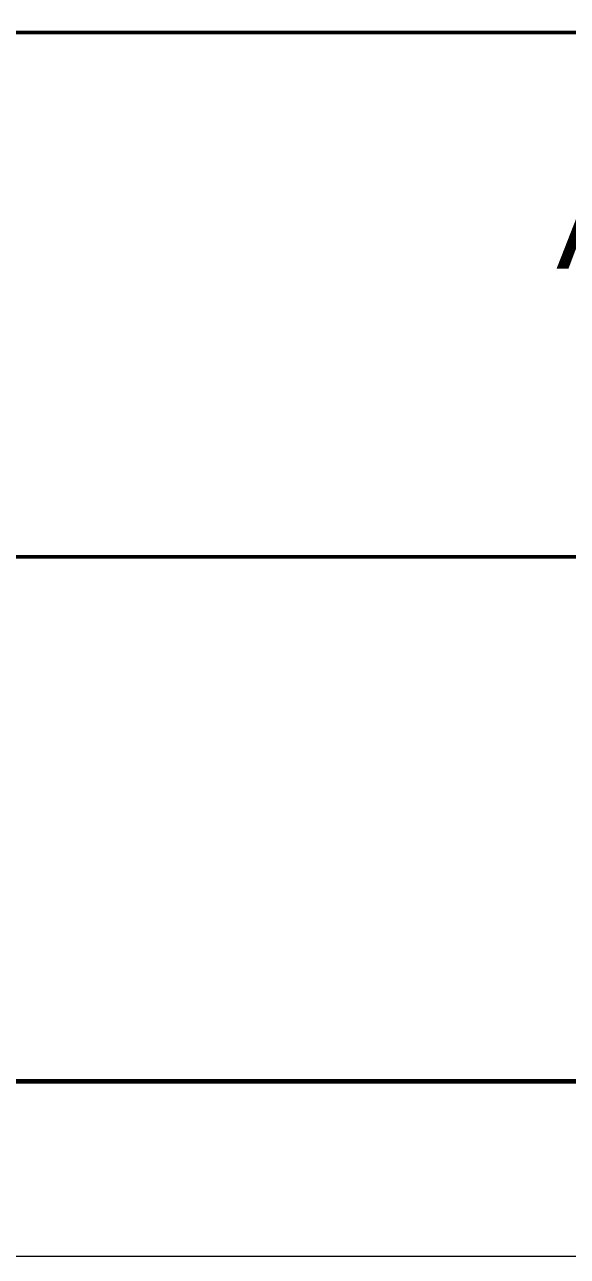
# Model space of a CAD drawing. Header units: millimetres. Extents: x -84737 to 172119, y -43083 to 59399.
# Drawn here: x -12731 to -11179, y -43083 to -39564 of the extents above; entities that cross this region are included whole.
import ezdxf

# ---------------------------------------------------------------- set-up
doc = ezdxf.new("R2010")
doc.units = ezdxf.units.MM
doc.layers.add('PDF _Геометрия', color=7, linetype='Continuous')
doc.layers.add('PDF _Текст', color=7, linetype='Continuous')
doc.styles.add('PDF GOSTCommon', font='arial.ttf')

msp = doc.modelspace()

# ---------------------------------------------------------------- linework, layer by layer
at = {"layer": 'PDF _Геометрия', "lineweight": 20}
msp.add_lwpolyline([(-649, 16308.8), (-649, -43082.6), (-84737.4, -43082.6), (-84737.4, 16308.8)], close=True, dxfattribs=at)
at = {"layer": 'PDF _Геометрия', "lineweight": 60}
msp.add_lwpolyline([(-1148.4, 15809.3), (-1148.4, -42583.2), (-82743.9, -42583.2), (-82743.9, 15809.3)], close=True, dxfattribs=at)
at = {"layer": 'PDF _Геометрия', "lineweight": 50}
for points in [[(-1148.4, -39586.5), (-13147.7, -39586.5), (-19649, -39586.5)], [(-1148.4, -41084.9), (-13147.7, -41084.9)]]:
    msp.add_lwpolyline(points, dxfattribs=at)

# ---------------------------------------------------------------- texts
at = {"layer": 'PDF _Текст', "insert": (-11210.5, -40173.6), "char_height": 252.366, "attachment_point": 4, "style": 'PDF GOSTCommon'}
msp.add_mtext('Архитектурные решения.', dxfattribs=at)

doc.saveas('drawing.dxf')
